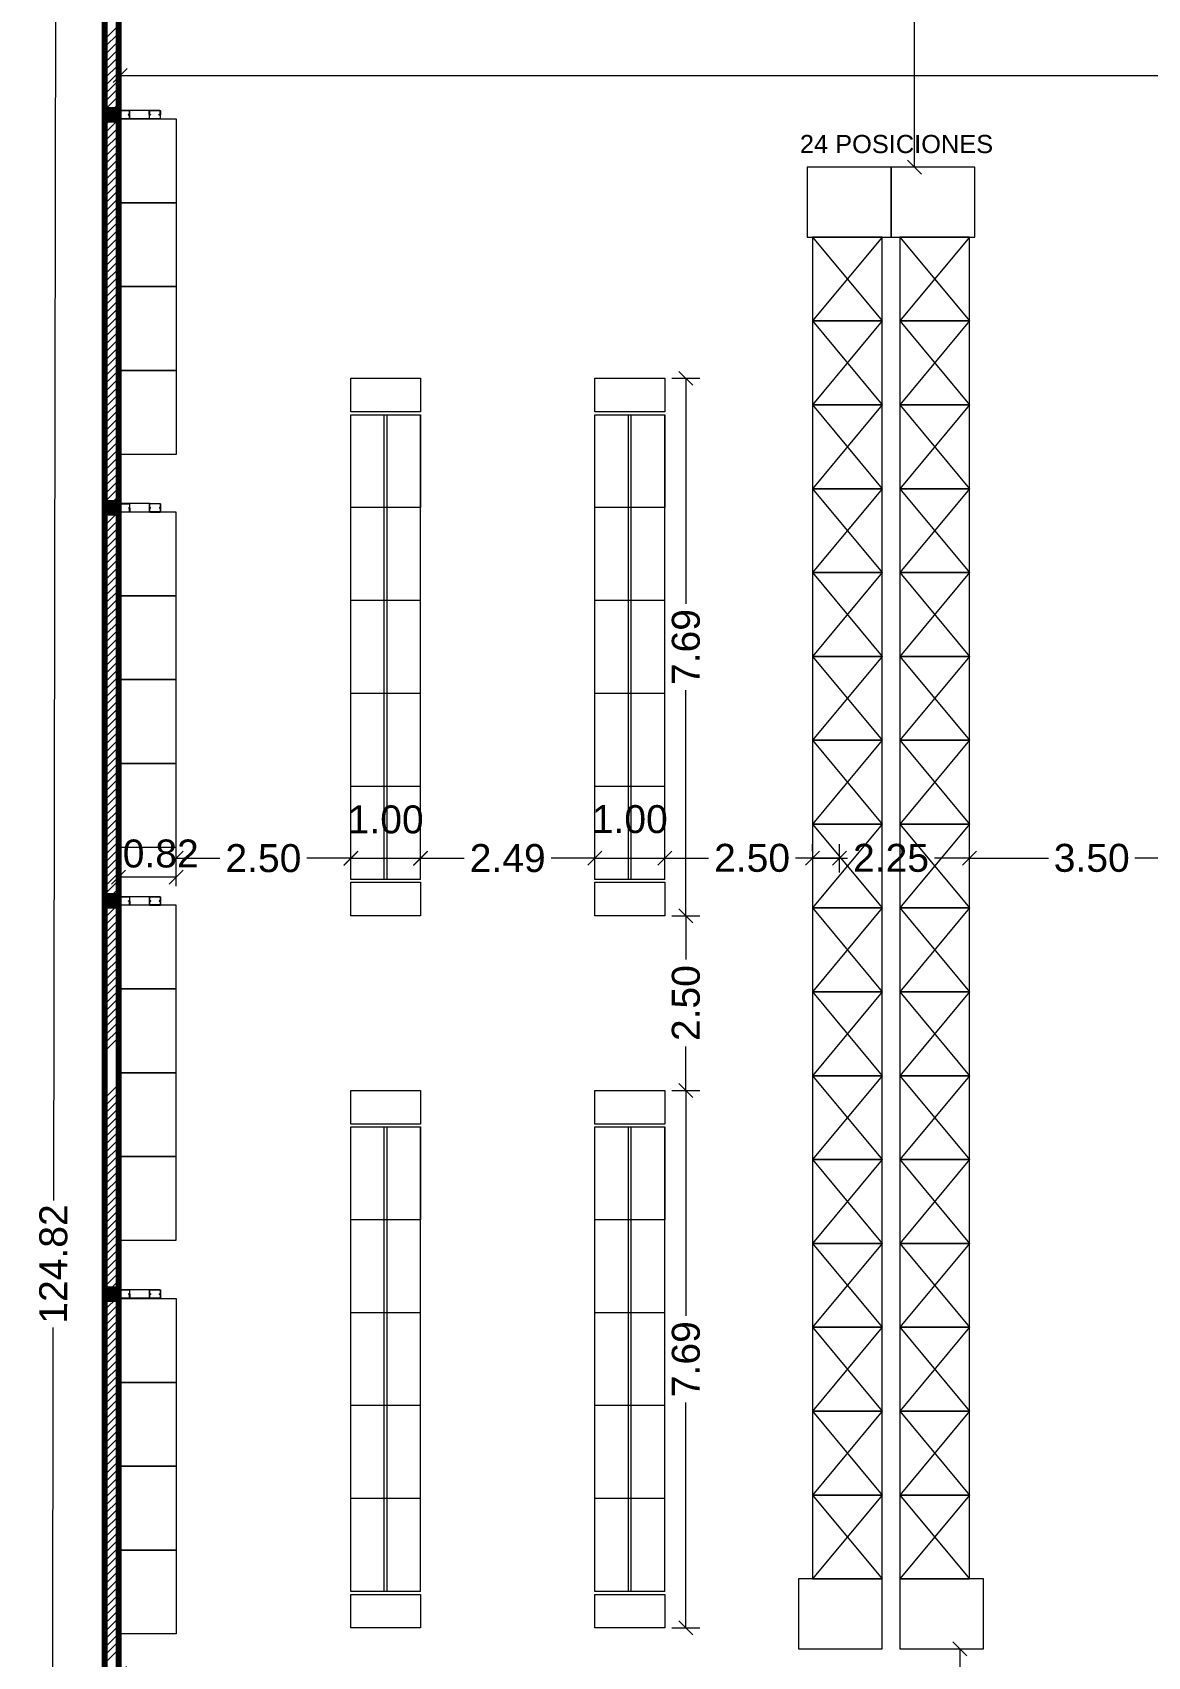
# Model space of a CAD drawing. Header units: inches. Extents: x 2 to 337, y 2 to 182.
# Drawn here: x 140.12 to 156.08, y 88.74 to 111.98 of the extents above; entities that cross this region are included whole.
import ezdxf

# ---------------------------------------------------------------- set-up
doc = ezdxf.new("R2010")
doc.units = ezdxf.units.IN
doc.header["$MEASUREMENT"] = 0
doc.linetypes.add('ACAD_ISO10W100', pattern=[18, 12, -3, 0, -3])
for name, color, linetype, lineweight in [('01 eje', 30, 'ACAD_ISO10W100', 9), ('L COTAS', 1, 'Continuous', 9), ('L EQUIP', 6, 'Continuous', 9), ('l muro', 5, 'Continuous', 80), ('LAVADO MU', 10, 'Continuous', 5), ('smr acero', 170, 'Continuous', 15)]:
    doc.layers.add(name, color=color, linetype=linetype, lineweight=lineweight)
doc.layers.add('01-COTAS ESTRUCTURA', color=9, linetype='Continuous')
doc.styles.add('2mm para 1.100', font='ARIAL.TTF')
doc.styles.get("Standard").update_dxf_attribs({"font": 'ARIAL.TTF'})
doc.dimstyles.new('cotas 1.100', dxfattribs={"dimscale": 2, "dimtxt": 0.2, "dimasz": 0.1, "dimexe": 0.1, "dimexo": 0.05, "dimgap": 0.05, "dimtad": 0, "dimzin": 0, "dimdsep": 46, "dimtxsty": '2mm para 1.100', "dimblk": 'OBLIQUE', "dimcen": 0.09, "dimclrd": 256, "dimclre": 256, "dimclrt": 256, "dimaunit": 1, "dimadec": 3, "dimazin": 0, "dimtfac": 1, "dimtofl": 0, "dimtmove": 2, "dimatfit": 3, "dimfxl": 0, "dimtolj": 1, "dimtzin": 0, "dimlwd": -1, "dimlwe": -1, "dimarcsym": 0})

# ---------------------------------------------------------------- blocks, each defined once
blk = doc.blocks.new('terreno1')
at = {"layer": '01 eje', "ltscale": 0.05}
blk.add_line((2858.813, 860.328), (2858.813, 730.799), dxfattribs=at)
blk = doc.blocks.new('rack')
at = {"linetype": 'ByBlock', "ltscale": 0.01}
for p, q in [((0, 1.2), (1, 0)), ((1, 1.2), (0, 0))]:
    blk.add_line(p, q, dxfattribs=at)
blk.add_lwpolyline([(0, 0), (1, 0), (1, 1.2), (0, 1.2)], close=True, dxfattribs=at)
blk = doc.blocks.new('_Oblique')
at = {"color": 0, "linetype": 'ByBlock', "lineweight": -2}
blk.add_line((-0.5, -0.5), (0.5, 0.5), dxfattribs=at)
blk = doc.blocks.new('*D301')
at = {"layer": 'Defpoints', "color": 0}
for p in [(140.52, 156.769), (141.35, 156.768), (141.15, 31.949)]:
    blk.add_point(p, dxfattribs=at)
at = {"layer": 'L COTAS'}
for p, q in [((141.25, 156.768), (140.32, 156.77)), ((140.52, 156.769), (140.421, 95.269)), ((140.32, 31.95), (140.418, 93.45)), ((141.05, 31.949), (140.12, 31.95))]:
    blk.add_line(p, q, dxfattribs=at)
at = {"layer": 'L COTAS', "xscale": 0.2, "yscale": 0.2, "zscale": 0.2}
for p, rotation in [((140.52, 156.769), 89.90828215739022), ((140.32, 31.95), 269.9082821573902)]:
    blk.add_blockref('_Oblique', p, dxfattribs=dict(at, rotation=rotation))
at = {"layer": 'L COTAS', "insert": (140.42, 94.36), "char_height": 0.4, "attachment_point": 5, "rotation": 89.9083, "style": '2mm para 1.100'}
blk.add_mtext('\\A1;124.82', dxfattribs=at)
blk = doc.blocks.new('*D331')
at = {"layer": 'Defpoints', "color": 0}
for p in [(185.108, 111.366), (141.374, 110.004), (185.108, 110.004)]:
    blk.add_point(p, dxfattribs=at)
at = {"layer": 'L COTAS'}
for p, q in [((141.374, 110.104), (141.374, 111.566)), ((185.108, 110.104), (185.108, 111.566)), ((141.374, 111.366), (162.458, 111.366)), ((185.108, 111.366), (164.024, 111.366))]:
    blk.add_line(p, q, dxfattribs=at)
at = {"layer": 'L COTAS', "xscale": 0.2, "yscale": 0.2, "zscale": 0.2, "rotation": 180}
blk.add_blockref('_Oblique', (141.374, 111.366), dxfattribs=at)
at = {"layer": 'L COTAS', "xscale": 0.2, "yscale": 0.2, "zscale": 0.2}
blk.add_blockref('_Oblique', (185.108, 111.366), dxfattribs=at)
at = {"layer": 'L COTAS', "insert": (163.241, 111.366), "char_height": 0.4, "attachment_point": 5, "style": '2mm para 1.100'}
blk.add_mtext('\\A1;43.73', dxfattribs=at)
blk = doc.blocks.new('*D332')
at = {"layer": 'Defpoints', "color": 0}
for p in [(149.167, 96.843), (149.471, 96.843), (149.167, 89.153)]:
    blk.add_point(p, dxfattribs=at)
at = {"layer": 'L COTAS'}
for p, q in [((149.267, 96.843), (149.671, 96.843)), ((149.471, 96.843), (149.471, 93.616)), ((149.471, 89.153), (149.471, 92.38)), ((149.267, 89.153), (149.671, 89.153))]:
    blk.add_line(p, q, dxfattribs=at)
at = {"layer": 'L COTAS', "xscale": 0.2, "yscale": 0.2, "zscale": 0.2}
for p, rotation in [((149.471, 96.843), 90), ((149.471, 89.153), 270)]:
    blk.add_blockref('_Oblique', p, dxfattribs=dict(at, rotation=rotation))
at = {"layer": 'L COTAS', "insert": (149.471, 92.998), "char_height": 0.4, "attachment_point": 5, "rotation": 90, "style": '2mm para 1.100'}
blk.add_mtext('\\A1;7.69', dxfattribs=at)
blk = doc.blocks.new('*D333')
at = {"layer": 'Defpoints', "color": 0}
for p in [(149.167, 99.343), (149.471, 99.343), (149.167, 96.843)]:
    blk.add_point(p, dxfattribs=at)
at = {"layer": 'L COTAS'}
for p, q in [((149.267, 99.343), (149.671, 99.343)), ((149.471, 99.343), (149.471, 98.715)), ((149.471, 96.843), (149.471, 97.471)), ((149.267, 96.843), (149.671, 96.843))]:
    blk.add_line(p, q, dxfattribs=at)
at = {"layer": 'L COTAS', "xscale": 0.2, "yscale": 0.2, "zscale": 0.2}
for p, rotation in [((149.471, 99.343), 90), ((149.471, 96.843), 270)]:
    blk.add_blockref('_Oblique', p, dxfattribs=dict(at, rotation=rotation))
at = {"layer": 'L COTAS', "insert": (149.471, 98.093), "char_height": 0.4, "attachment_point": 5, "rotation": 90, "style": '2mm para 1.100'}
blk.add_mtext('\\A1;2.50', dxfattribs=at)
blk = doc.blocks.new('*D334')
at = {"layer": 'Defpoints', "color": 0}
for p in [(149.167, 107.033), (149.471, 107.033), (149.167, 99.343)]:
    blk.add_point(p, dxfattribs=at)
at = {"layer": 'L COTAS'}
for p, q in [((149.267, 107.033), (149.671, 107.033)), ((149.471, 107.033), (149.471, 103.806)), ((149.471, 99.343), (149.471, 102.57)), ((149.267, 99.343), (149.671, 99.343))]:
    blk.add_line(p, q, dxfattribs=at)
at = {"layer": 'L COTAS', "xscale": 0.2, "yscale": 0.2, "zscale": 0.2}
for p, rotation in [((149.471, 107.033), 90), ((149.471, 99.343), 270)]:
    blk.add_blockref('_Oblique', p, dxfattribs=dict(at, rotation=rotation))
at = {"layer": 'L COTAS', "insert": (149.471, 103.188), "char_height": 0.4, "attachment_point": 5, "rotation": 90, "style": '2mm para 1.100'}
blk.add_mtext('\\A1;7.69', dxfattribs=at)
blk = doc.blocks.new('*D335')
at = {"layer": 'Defpoints', "color": 0}
for p in [(151.667, 100.169), (149.167, 99.864), (151.667, 99.864)]:
    blk.add_point(p, dxfattribs=at)
at = {"layer": 'L COTAS'}
for p, q in [((149.167, 99.964), (149.167, 100.369)), ((149.167, 100.169), (149.794, 100.169)), ((151.667, 100.169), (151.039, 100.169)), ((151.667, 99.964), (151.667, 100.369))]:
    blk.add_line(p, q, dxfattribs=at)
at = {"layer": 'L COTAS', "xscale": 0.2, "yscale": 0.2, "zscale": 0.2, "rotation": 180}
blk.add_blockref('_Oblique', (149.167, 100.169), dxfattribs=at)
at = {"layer": 'L COTAS', "xscale": 0.2, "yscale": 0.2, "zscale": 0.2}
blk.add_blockref('_Oblique', (151.667, 100.169), dxfattribs=at)
at = {"layer": 'L COTAS', "insert": (150.417, 100.169), "char_height": 0.4, "attachment_point": 5, "style": '2mm para 1.100'}
blk.add_mtext('\\A1;2.50', dxfattribs=at)
blk = doc.blocks.new('*D336')
at = {"layer": 'Defpoints', "color": 0}
for p in [(142.174, 100.165), (142.174, 99.864), (144.674, 99.864)]:
    blk.add_point(p, dxfattribs=at)
at = {"layer": 'L COTAS'}
for p, q in [((142.174, 99.964), (142.174, 100.365)), ((142.174, 100.165), (142.802, 100.165)), ((144.674, 100.165), (144.047, 100.165)), ((144.674, 99.964), (144.674, 100.365))]:
    blk.add_line(p, q, dxfattribs=at)
at = {"layer": 'L COTAS', "xscale": 0.2, "yscale": 0.2, "zscale": 0.2, "rotation": 180}
blk.add_blockref('_Oblique', (142.174, 100.165), dxfattribs=at)
at = {"layer": 'L COTAS', "xscale": 0.2, "yscale": 0.2, "zscale": 0.2}
blk.add_blockref('_Oblique', (144.674, 100.165), dxfattribs=at)
at = {"layer": 'L COTAS', "insert": (143.424, 100.165), "char_height": 0.4, "attachment_point": 5, "style": '2mm para 1.100'}
blk.add_mtext('\\A1;2.50', dxfattribs=at)
blk = doc.blocks.new('*D337')
at = {"layer": 'Defpoints', "color": 0}
for p in [(144.674, 100.164), (144.674, 99.864), (145.674, 99.864)]:
    blk.add_point(p, dxfattribs=at)
at = {"layer": 'L COTAS'}
for p, q in [((144.674, 99.964), (144.674, 100.364)), ((145.674, 100.164), (144.674, 100.164)), ((145.674, 99.964), (145.674, 100.364))]:
    blk.add_line(p, q, dxfattribs=at)
at = {"layer": 'L COTAS', "xscale": 0.2, "yscale": 0.2, "zscale": 0.2, "rotation": 180}
blk.add_blockref('_Oblique', (144.674, 100.164), dxfattribs=at)
at = {"layer": 'L COTAS', "xscale": 0.2, "yscale": 0.2, "zscale": 0.2}
blk.add_blockref('_Oblique', (145.674, 100.164), dxfattribs=at)
at = {"layer": 'L COTAS', "insert": (145.174, 100.719), "char_height": 0.4, "attachment_point": 5, "style": '2mm para 1.100'}
blk.add_mtext('\\A1;1.00', dxfattribs=at)
blk = doc.blocks.new('*D338')
at = {"layer": 'Defpoints', "color": 0}
for p in [(149.167, 100.169), (148.167, 99.864), (149.167, 99.864)]:
    blk.add_point(p, dxfattribs=at)
at = {"layer": 'L COTAS'}
for p, q in [((148.167, 99.964), (148.167, 100.369)), ((148.167, 100.169), (149.167, 100.169)), ((149.167, 99.964), (149.167, 100.369))]:
    blk.add_line(p, q, dxfattribs=at)
at = {"layer": 'L COTAS', "xscale": 0.2, "yscale": 0.2, "zscale": 0.2, "rotation": 180}
blk.add_blockref('_Oblique', (148.167, 100.169), dxfattribs=at)
at = {"layer": 'L COTAS', "xscale": 0.2, "yscale": 0.2, "zscale": 0.2}
blk.add_blockref('_Oblique', (149.167, 100.169), dxfattribs=at)
at = {"layer": 'L COTAS', "insert": (148.667, 100.723), "char_height": 0.4, "attachment_point": 5, "style": '2mm para 1.100'}
blk.add_mtext('\\A1;1.00', dxfattribs=at)
blk = doc.blocks.new('*D339')
at = {"layer": 'Defpoints', "color": 0}
for p in [(141.35, 99.894), (141.35, 99.664), (142.174, 99.664)]:
    blk.add_point(p, dxfattribs=at)
at = {"layer": 'L COTAS'}
for p, q in [((141.35, 99.764), (141.35, 100.094)), ((142.174, 99.764), (142.174, 100.094)), ((142.174, 99.894), (141.35, 99.894))]:
    blk.add_line(p, q, dxfattribs=at)
at = {"layer": 'L COTAS', "xscale": 0.2, "yscale": 0.2, "zscale": 0.2, "rotation": 180}
blk.add_blockref('_Oblique', (141.35, 99.894), dxfattribs=at)
at = {"layer": 'L COTAS', "xscale": 0.2, "yscale": 0.2, "zscale": 0.2}
blk.add_blockref('_Oblique', (142.174, 99.894), dxfattribs=at)
at = {"layer": 'L COTAS', "insert": (141.955, 100.231), "char_height": 0.4, "attachment_point": 5, "style": '2mm para 1.100'}
blk.add_mtext('\\A1;0.82', dxfattribs=at)
blk = doc.blocks.new('*D340')
at = {"layer": 'Defpoints', "color": 0}
for p in [(141.374, 111.952), (185.108, 111.366), (185.108, 110.004)]:
    blk.add_point(p, dxfattribs=at)
at = {"layer": 'L COTAS'}
for p, q in [((141.374, 111.852), (141.374, 111.166)), ((185.108, 110.104), (185.108, 111.566)), ((141.374, 111.366), (162.458, 111.366)), ((185.108, 111.366), (164.024, 111.366))]:
    blk.add_line(p, q, dxfattribs=at)
at = {"layer": 'L COTAS', "xscale": 0.2, "yscale": 0.2, "zscale": 0.2, "rotation": 180}
blk.add_blockref('_Oblique', (141.374, 111.366), dxfattribs=at)
at = {"layer": 'L COTAS', "xscale": 0.2, "yscale": 0.2, "zscale": 0.2}
blk.add_blockref('_Oblique', (185.108, 111.366), dxfattribs=at)
at = {"layer": 'L COTAS', "insert": (163.241, 111.366), "char_height": 0.4, "attachment_point": 5, "style": '2mm para 1.100'}
blk.add_mtext('\\A1;43.73', dxfattribs=at)
blk = doc.blocks.new('*D341')
at = {"layer": 'Defpoints', "color": 0}
for p in [(145.674, 100.166), (145.674, 99.864), (148.167, 99.864)]:
    blk.add_point(p, dxfattribs=at)
at = {"layer": 'L COTAS'}
for p, q in [((145.674, 99.964), (145.674, 100.366)), ((145.674, 100.166), (146.297, 100.166)), ((148.167, 100.166), (147.544, 100.166)), ((148.167, 99.964), (148.167, 100.366))]:
    blk.add_line(p, q, dxfattribs=at)
at = {"layer": 'L COTAS', "xscale": 0.2, "yscale": 0.2, "zscale": 0.2, "rotation": 180}
blk.add_blockref('_Oblique', (145.674, 100.166), dxfattribs=at)
at = {"layer": 'L COTAS', "xscale": 0.2, "yscale": 0.2, "zscale": 0.2}
blk.add_blockref('_Oblique', (148.167, 100.166), dxfattribs=at)
at = {"layer": 'L COTAS', "insert": (146.92, 100.166), "char_height": 0.4, "attachment_point": 5, "style": '2mm para 1.100'}
blk.add_mtext('\\A1;2.49', dxfattribs=at)
blk = doc.blocks.new('*D359')
at = {"layer": 'Defpoints', "color": 0}
for p in [(185.452, 88.5), (141.364, 87.885), (185.452, 87.885)]:
    blk.add_point(p, dxfattribs=at)
at = {"layer": 'L COTAS'}
for p, q in [((141.364, 87.985), (141.364, 88.7)), ((185.452, 87.985), (185.452, 88.7)), ((141.364, 88.5), (162.625, 88.5)), ((185.452, 88.5), (164.192, 88.5))]:
    blk.add_line(p, q, dxfattribs=at)
at = {"layer": 'L COTAS', "xscale": 0.2, "yscale": 0.2, "zscale": 0.2, "rotation": 180}
blk.add_blockref('_Oblique', (141.364, 88.5), dxfattribs=at)
at = {"layer": 'L COTAS', "xscale": 0.2, "yscale": 0.2, "zscale": 0.2}
blk.add_blockref('_Oblique', (185.452, 88.5), dxfattribs=at)
at = {"layer": 'L COTAS', "insert": (163.408, 88.5), "char_height": 0.4, "attachment_point": 5, "style": '2mm para 1.100'}
blk.add_mtext('\\A1;44.09', dxfattribs=at)
blk = doc.blocks.new('*D388')
at = {"layer": 'Defpoints', "color": 0}
for p in [(152.792, 122.002), (152.739, 110.054), (152.792, 110.054)]:
    blk.add_point(p, dxfattribs=at)
at = {"layer": 'L COTAS'}
for p, q in [((152.692, 122.002), (152.539, 122.002)), ((152.739, 122.002), (152.739, 116.785)), ((152.739, 110.054), (152.739, 115.27)), ((152.692, 110.054), (152.539, 110.054))]:
    blk.add_line(p, q, dxfattribs=at)
at = {"layer": 'L COTAS', "xscale": 0.2, "yscale": 0.2, "zscale": 0.2}
for p, rotation in [((152.739, 122.002), 90), ((152.739, 110.054), 270)]:
    blk.add_blockref('_Oblique', p, dxfattribs=dict(at, rotation=rotation))
at = {"layer": 'L COTAS', "insert": (152.739, 116.028), "char_height": 0.4, "attachment_point": 5, "rotation": 90, "style": '2mm para 1.100'}
blk.add_mtext('\\A1;11.95', dxfattribs=at)
blk = doc.blocks.new('*D442')
at = {"layer": 'Defpoints', "color": 0}
for p in [(153.13, 88.854), (153.388, 85.104), (153.388, 85.104)]:
    blk.add_point(p, dxfattribs=at)
at = {"layer": 'L COTAS'}
for p, q in [((153.23, 88.854), (153.588, 88.854)), ((153.388, 88.854), (153.388, 87.6)), ((153.388, 85.104), (153.388, 86.358)), ((153.288, 85.104), (153.188, 85.104))]:
    blk.add_line(p, q, dxfattribs=at)
at = {"layer": 'L COTAS', "xscale": 0.2, "yscale": 0.2, "zscale": 0.2}
for p, rotation in [((153.388, 88.854), 90), ((153.388, 85.104), 270)]:
    blk.add_blockref('_Oblique', p, dxfattribs=dict(at, rotation=rotation))
at = {"layer": 'L COTAS', "insert": (153.388, 86.979), "char_height": 0.4, "attachment_point": 5, "rotation": 90, "style": '2mm para 1.100'}
blk.add_mtext('\\A1;3.75', dxfattribs=at)
blk = doc.blocks.new('*D444')
at = {"layer": 'Defpoints', "color": 0}
for p in [(151.28, 100.169), (153.53, 100.169), (153.53, 100.169)]:
    blk.add_point(p, dxfattribs=at)
at = {"layer": 'L COTAS'}
for p, q in [((151.28, 100.269), (151.28, 100.369)), ((151.28, 100.169), (151.781, 100.169)), ((153.53, 100.169), (153.029, 100.169)), ((153.53, 100.269), (153.53, 100.369))]:
    blk.add_line(p, q, dxfattribs=at)
at = {"layer": 'L COTAS', "xscale": 0.2, "yscale": 0.2, "zscale": 0.2, "rotation": 180}
blk.add_blockref('_Oblique', (151.28, 100.169), dxfattribs=at)
at = {"layer": 'L COTAS', "xscale": 0.2, "yscale": 0.2, "zscale": 0.2}
blk.add_blockref('_Oblique', (153.53, 100.169), dxfattribs=at)
at = {"layer": 'L COTAS', "insert": (152.405, 100.169), "char_height": 0.4, "attachment_point": 5, "style": '2mm para 1.100'}
blk.add_mtext('\\A1;2.25', dxfattribs=at)
blk = doc.blocks.new('*D445')
at = {"layer": 'Defpoints', "color": 0}
for p in [(153.53, 100.169), (157.025, 100.169), (157.025, 100.054)]:
    blk.add_point(p, dxfattribs=at)
at = {"layer": 'L COTAS'}
for p, q in [((153.53, 100.269), (153.53, 100.369)), ((153.53, 100.169), (154.659, 100.169)), ((157.025, 100.169), (155.896, 100.169)), ((157.025, 100.154), (157.025, 100.369))]:
    blk.add_line(p, q, dxfattribs=at)
at = {"layer": 'L COTAS', "xscale": 0.2, "yscale": 0.2, "zscale": 0.2, "rotation": 180}
blk.add_blockref('_Oblique', (153.53, 100.169), dxfattribs=at)
at = {"layer": 'L COTAS', "xscale": 0.2, "yscale": 0.2, "zscale": 0.2}
blk.add_blockref('_Oblique', (157.025, 100.169), dxfattribs=at)
at = {"layer": 'L COTAS', "insert": (155.277, 100.169), "char_height": 0.4, "attachment_point": 5, "style": '2mm para 1.100'}
blk.add_mtext('\\A1;3.50', dxfattribs=at)
blk = doc.blocks.new('base1')
at = {"layer": 'smr acero'}
h = blk.add_hatch(color=256, dxfattribs=at)
h.dxf.hatch_style = 1
h.paths.add_polyline_path([(4862.665, 1040.797), (4862.665, 1040.597), (4862.465, 1040.597), (4862.465, 1040.797)])
for p, q in [((4863.111, 1040.757), (4862.809, 1040.757)), ((4863.111, 1040.637), (4862.809, 1040.637))]:
    blk.add_line(p, q, dxfattribs=at)
blk.add_lwpolyline([(4862.465, 1040.597), (4862.665, 1040.597), (4862.665, 1040.797), (4862.465, 1040.797)], close=True, dxfattribs=at)
for points in [[(4862.819, 1040.757), (4862.671, 1040.757, 0.414214), (4862.665, 1040.751), (4862.665, 1040.703, 0.414214), (4862.671, 1040.697), (4862.685, 1040.697), (4862.685, 1040.699), (4862.673, 1040.699, -0.414214), (4862.667, 1040.705), (4862.667, 1040.749, -0.414214), (4862.673, 1040.755), (4862.817, 1040.755, -0.414214), (4862.823, 1040.749), (4862.823, 1040.705, -0.414214), (4862.817, 1040.699), (4862.805, 1040.699), (4862.805, 1040.697), (4862.819, 1040.697, 0.414214), (4862.825, 1040.703), (4862.825, 1040.751, 0.414214)], [(4862.819, 1040.637), (4862.671, 1040.637, -0.414214), (4862.665, 1040.643), (4862.665, 1040.691, -0.414214), (4862.671, 1040.697), (4862.685, 1040.697), (4862.685, 1040.695), (4862.673, 1040.695, 0.414214), (4862.667, 1040.689), (4862.667, 1040.645, 0.414214), (4862.673, 1040.639), (4862.817, 1040.639, 0.414214), (4862.823, 1040.645), (4862.823, 1040.689, 0.414214), (4862.817, 1040.695), (4862.805, 1040.695), (4862.805, 1040.697), (4862.819, 1040.697, -0.414214), (4862.825, 1040.691), (4862.825, 1040.643, -0.414214)], [(4863.111, 1040.757), (4863.259, 1040.757, -0.414214), (4863.265, 1040.751), (4863.265, 1040.703, -0.414214), (4863.259, 1040.697), (4863.245, 1040.697), (4863.245, 1040.699), (4863.257, 1040.699, 0.414214), (4863.263, 1040.705), (4863.263, 1040.749, 0.414214), (4863.257, 1040.755), (4863.113, 1040.755, 0.414214), (4863.107, 1040.749), (4863.107, 1040.705, 0.414214), (4863.113, 1040.699), (4863.125, 1040.699), (4863.125, 1040.697), (4863.111, 1040.697, -0.414214), (4863.105, 1040.703), (4863.105, 1040.751, -0.414214)], [(4863.111, 1040.637), (4863.259, 1040.637, 0.414214), (4863.265, 1040.643), (4863.265, 1040.691, 0.414214), (4863.259, 1040.697), (4863.245, 1040.697), (4863.245, 1040.695), (4863.257, 1040.695, -0.414214), (4863.263, 1040.689), (4863.263, 1040.645, -0.414214), (4863.257, 1040.639), (4863.113, 1040.639, -0.414214), (4863.107, 1040.645), (4863.107, 1040.689, -0.414214), (4863.113, 1040.695), (4863.125, 1040.695), (4863.125, 1040.697), (4863.111, 1040.697, 0.414214), (4863.105, 1040.691), (4863.105, 1040.643, 0.414214)]]:
    blk.add_lwpolyline(points, format="xyb", close=True, dxfattribs=at)

msp = doc.modelspace()

# ---------------------------------------------------------------- linework, layer by layer
at = {"layer": 'L EQUIP', "linetype": 'ByBlock', "ltscale": 0.01}
for p, q in [((144.674, 99.863), (144.674, 106.513)), ((145.154, 99.863), (145.154, 106.513)), ((145.194, 99.863), (145.194, 106.513)), ((145.674, 99.863), (145.674, 106.513)), ((148.167, 99.863), (148.167, 106.513)), ((148.647, 99.863), (148.647, 106.513)), ((148.687, 99.863), (148.687, 106.513)), ((149.167, 99.863), (149.167, 106.513)), ((145.674, 105.183), (144.674, 105.183)), ((149.167, 105.183), (148.167, 105.183)), ((145.674, 103.853), (144.674, 103.853)), ((149.167, 103.853), (148.167, 103.853)), ((145.674, 102.523), (144.674, 102.523)), ((149.167, 102.523), (148.167, 102.523)), ((145.674, 101.193), (144.674, 101.193)), ((149.167, 101.193), (148.167, 101.193)), ((145.674, 99.863), (144.674, 99.863)), ((149.167, 99.863), (148.167, 99.863)), ((144.674, 89.673), (144.674, 96.323)), ((145.154, 89.673), (145.154, 96.323)), ((145.194, 89.673), (145.194, 96.323)), ((145.674, 89.673), (145.674, 96.323)), ((148.167, 89.673), (148.167, 96.323)), ((148.647, 89.673), (148.647, 96.323)), ((148.687, 89.673), (148.687, 96.323)), ((149.167, 89.673), (149.167, 96.323)), ((145.674, 94.993), (144.674, 94.993)), ((149.167, 94.993), (148.167, 94.993)), ((145.674, 93.663), (144.674, 93.663)), ((149.167, 93.663), (148.167, 93.663)), ((145.674, 92.333), (144.674, 92.333)), ((149.167, 92.333), (148.167, 92.333)), ((145.674, 91.003), (144.674, 91.003)), ((149.167, 91.003), (148.167, 91.003)), ((145.674, 89.673), (144.674, 89.673)), ((149.167, 89.673), (148.167, 89.673))]:
    msp.add_line(p, q, dxfattribs=at)
at = {"layer": 'L EQUIP'}
for points in [[(141.374, 109.545), (141.374, 110.745), (142.174, 110.745), (142.174, 109.545)], [(141.374, 108.345), (141.374, 109.545), (142.174, 109.545), (142.174, 108.345)], [(141.374, 107.145), (141.374, 108.345), (142.174, 108.345), (142.174, 107.145)], [(141.374, 105.945), (141.374, 107.145), (142.174, 107.145), (142.174, 105.945)], [(144.674, 106.513), (145.674, 106.513), (145.674, 105.183), (144.674, 105.183)], [(148.167, 106.513), (149.167, 106.513), (149.167, 105.183), (148.167, 105.183)], [(141.373, 103.922), (141.373, 105.122), (142.173, 105.122), (142.173, 103.922)], [(141.373, 102.722), (141.373, 103.922), (142.173, 103.922), (142.173, 102.722)], [(141.373, 101.522), (141.373, 102.722), (142.173, 102.722), (142.173, 101.522)], [(141.373, 100.322), (141.373, 101.522), (142.173, 101.522), (142.173, 100.322)], [(141.373, 98.297), (141.373, 99.497), (142.173, 99.497), (142.173, 98.297)], [(141.373, 97.097), (141.373, 98.297), (142.173, 98.297), (142.173, 97.097)], [(141.373, 95.897), (141.373, 97.097), (142.173, 97.097), (142.173, 95.897)], [(144.674, 96.323), (145.674, 96.323), (145.674, 94.993), (144.674, 94.993)], [(148.167, 96.323), (149.167, 96.323), (149.167, 94.993), (148.167, 94.993)], [(141.373, 94.697), (141.373, 95.897), (142.173, 95.897), (142.173, 94.697)], [(141.375, 92.666), (141.375, 93.866), (142.175, 93.866), (142.175, 92.666)], [(141.375, 91.466), (141.375, 92.666), (142.175, 92.666), (142.175, 91.466)], [(141.375, 90.266), (141.375, 91.466), (142.175, 91.466), (142.175, 90.266)], [(141.375, 89.066), (141.375, 90.266), (142.175, 90.266), (142.175, 89.066)]]:
    msp.add_lwpolyline(points, close=True, dxfattribs=at)
for points in [[(151.205, 110.054), (151.205, 109.054), (152.405, 109.054), (152.405, 110.054), (151.205, 110.054)], [(152.405, 110.054), (152.405, 109.054), (153.605, 109.054), (153.605, 110.054), (152.405, 110.054)], [(151.08, 89.854), (151.08, 88.854), (152.28, 88.854), (152.28, 89.854), (151.08, 89.854)], [(152.53, 89.854), (152.53, 88.854), (153.73, 88.854), (153.73, 89.854), (152.53, 89.854)]]:
    msp.add_lwpolyline(points, dxfattribs=at)
at = {"layer": 'L EQUIP', "linetype": 'ByBlock', "ltscale": 0.01}
for points in [[(145.674, 106.553), (144.674, 106.553), (144.674, 107.033), (145.674, 107.033)], [(149.167, 106.553), (148.167, 106.553), (148.167, 107.033), (149.167, 107.033)], [(145.674, 99.343), (144.674, 99.343), (144.674, 99.823), (145.674, 99.823)], [(149.167, 99.343), (148.167, 99.343), (148.167, 99.823), (149.167, 99.823)], [(145.674, 96.363), (144.674, 96.363), (144.674, 96.843), (145.674, 96.843)], [(149.167, 96.363), (148.167, 96.363), (148.167, 96.843), (149.167, 96.843)], [(145.674, 89.153), (144.674, 89.153), (144.674, 89.633), (145.674, 89.633)], [(149.167, 89.153), (148.167, 89.153), (148.167, 89.633), (149.167, 89.633)]]:
    msp.add_lwpolyline(points, close=True, dxfattribs=at)
at = {"layer": 'l muro'}
for p, q in [((141.15, 156.769), (141.15, 31.96)), ((141.35, 156.769), (141.35, 31.96))]:
    msp.add_line(p, q, dxfattribs=at)
at = {"layer": 'LAVADO MU'}
for p, q in [((141.15, 111.882), (141.35, 112.082)), ((141.15, 111.77), (141.35, 111.969)), ((141.15, 111.657), (141.35, 111.857)), ((141.15, 111.545), (141.35, 111.745)), ((141.15, 111.433), (141.35, 111.633)), ((141.15, 111.321), (141.35, 111.52)), ((141.15, 111.208), (141.35, 111.408)), ((141.15, 111.096), (141.35, 111.296)), ((141.15, 110.984), (141.35, 111.184)), ((141.15, 110.872), (141.35, 111.071)), ((141.15, 110.759), (141.35, 110.959)), ((141.15, 110.647), (141.35, 110.847)), ((141.15, 110.535), (141.35, 110.735)), ((141.15, 110.423), (141.35, 110.622)), ((141.15, 110.31), (141.35, 110.51)), ((141.15, 110.198), (141.35, 110.398)), ((141.15, 110.086), (141.35, 110.286)), ((141.15, 109.973), (141.35, 110.173)), ((141.15, 109.861), (141.35, 110.061)), ((141.15, 109.749), (141.35, 109.949)), ((141.15, 109.637), (141.35, 109.837)), ((141.15, 109.524), (141.35, 109.724)), ((141.15, 109.412), (141.35, 109.612)), ((141.15, 109.3), (141.35, 109.5)), ((141.15, 109.188), (141.35, 109.388)), ((141.15, 109.075), (141.35, 109.275)), ((141.15, 108.963), (141.35, 109.163)), ((141.15, 108.851), (141.35, 109.051)), ((141.15, 108.739), (141.35, 108.939)), ((141.15, 108.626), (141.35, 108.826)), ((141.15, 108.514), (141.35, 108.714)), ((141.15, 108.402), (141.35, 108.602)), ((141.15, 108.29), (141.35, 108.49)), ((141.15, 108.177), (141.35, 108.377)), ((141.15, 108.065), (141.35, 108.265)), ((141.15, 107.953), (141.35, 108.153)), ((141.15, 107.841), (141.35, 108.041)), ((141.15, 107.728), (141.35, 107.928)), ((141.15, 107.616), (141.35, 107.816)), ((141.15, 107.504), (141.35, 107.704)), ((141.15, 107.392), (141.35, 107.592)), ((141.15, 107.279), (141.35, 107.479)), ((141.15, 107.167), (141.35, 107.367)), ((141.15, 107.055), (141.35, 107.255)), ((141.15, 106.943), (141.35, 107.143)), ((141.15, 106.83), (141.35, 107.03)), ((141.15, 106.718), (141.35, 106.918)), ((141.15, 106.606), (141.35, 106.806)), ((141.15, 106.494), (141.35, 106.694)), ((141.15, 106.381), (141.35, 106.581)), ((141.15, 106.269), (141.35, 106.469)), ((141.15, 106.157), (141.35, 106.357)), ((141.15, 106.045), (141.35, 106.245)), ((141.15, 105.932), (141.35, 106.132)), ((141.15, 105.82), (141.35, 106.02)), ((141.15, 105.708), (141.35, 105.908)), ((141.15, 105.596), (141.35, 105.796)), ((141.15, 105.483), (141.35, 105.683)), ((141.15, 105.371), (141.35, 105.571)), ((141.15, 105.259), (141.35, 105.459)), ((141.15, 105.147), (141.35, 105.346)), ((141.15, 105.034), (141.35, 105.234)), ((141.15, 104.922), (141.35, 105.122)), ((141.15, 104.81), (141.35, 105.01)), ((141.15, 104.698), (141.35, 104.897)), ((141.15, 104.585), (141.35, 104.785)), ((141.15, 104.473), (141.35, 104.673)), ((141.15, 104.361), (141.35, 104.561)), ((141.15, 104.249), (141.35, 104.448)), ((141.15, 104.136), (141.35, 104.336)), ((141.15, 104.024), (141.35, 104.224)), ((141.15, 103.912), (141.35, 104.112)), ((141.15, 103.8), (141.35, 103.999)), ((141.15, 103.687), (141.35, 103.887)), ((141.15, 103.575), (141.35, 103.775)), ((141.15, 103.463), (141.35, 103.663)), ((141.15, 103.351), (141.35, 103.55)), ((141.15, 103.238), (141.35, 103.438)), ((141.15, 103.126), (141.35, 103.326)), ((141.15, 103.014), (141.35, 103.214)), ((141.15, 102.902), (141.35, 103.101)), ((141.15, 102.789), (141.35, 102.989)), ((141.15, 102.677), (141.35, 102.877)), ((141.15, 102.565), (141.35, 102.765)), ((141.15, 102.453), (141.35, 102.652)), ((141.15, 102.34), (141.35, 102.54)), ((141.15, 102.228), (141.35, 102.428)), ((141.15, 102.116), (141.35, 102.316)), ((141.15, 102.004), (141.35, 102.203)), ((141.15, 101.891), (141.35, 102.091)), ((141.15, 101.779), (141.35, 101.979)), ((141.15, 101.667), (141.35, 101.867)), ((141.15, 101.555), (141.35, 101.754)), ((141.15, 101.442), (141.35, 101.642)), ((141.15, 101.33), (141.35, 101.53)), ((141.15, 101.218), (141.35, 101.418)), ((141.15, 101.105), (141.35, 101.305)), ((141.15, 100.993), (141.35, 101.193)), ((141.15, 100.881), (141.35, 101.081)), ((141.15, 100.769), (141.35, 100.969)), ((141.15, 100.656), (141.35, 100.856)), ((141.15, 100.544), (141.35, 100.744)), ((141.15, 100.432), (141.35, 100.632)), ((141.15, 100.32), (141.35, 100.52)), ((141.15, 100.207), (141.35, 100.407)), ((141.15, 100.095), (141.35, 100.295)), ((141.15, 99.983), (141.35, 100.183)), ((141.15, 99.871), (141.35, 100.071)), ((141.15, 99.758), (141.35, 99.958)), ((141.15, 99.646), (141.35, 99.846)), ((141.15, 99.534), (141.35, 99.734)), ((141.15, 99.422), (141.35, 99.622)), ((141.15, 99.309), (141.35, 99.509)), ((141.15, 99.197), (141.35, 99.397)), ((141.15, 99.085), (141.35, 99.285)), ((141.15, 98.973), (141.35, 99.173)), ((141.15, 98.86), (141.35, 99.06)), ((141.15, 98.748), (141.35, 98.948)), ((141.15, 98.636), (141.35, 98.836)), ((141.15, 98.524), (141.35, 98.724)), ((141.15, 98.411), (141.35, 98.611)), ((141.15, 98.299), (141.35, 98.499)), ((141.15, 98.187), (141.35, 98.387)), ((141.15, 98.075), (141.35, 98.275)), ((141.15, 97.962), (141.35, 98.162)), ((141.15, 97.85), (141.35, 98.05)), ((141.15, 97.738), (141.35, 97.938)), ((141.15, 97.626), (141.35, 97.826)), ((141.15, 97.513), (141.35, 97.713)), ((141.15, 97.401), (141.35, 97.601)), ((141.15, 96.728), (141.35, 96.928)), ((141.15, 96.615), (141.35, 96.815)), ((141.15, 96.503), (141.35, 96.703)), ((141.15, 96.391), (141.35, 96.591)), ((141.15, 96.279), (141.35, 96.479)), ((141.15, 96.166), (141.35, 96.366)), ((141.15, 96.054), (141.35, 96.254)), ((141.15, 95.942), (141.35, 96.142)), ((141.15, 95.83), (141.35, 96.029)), ((141.15, 95.717), (141.35, 95.917)), ((141.15, 95.605), (141.35, 95.805)), ((141.15, 95.493), (141.35, 95.693)), ((141.15, 95.381), (141.35, 95.58)), ((141.15, 95.268), (141.35, 95.468)), ((141.15, 95.156), (141.35, 95.356)), ((141.15, 95.044), (141.35, 95.244)), ((141.15, 94.932), (141.35, 95.131)), ((141.15, 94.819), (141.35, 95.019)), ((141.15, 94.707), (141.35, 94.907)), ((141.15, 94.595), (141.35, 94.795)), ((141.15, 94.483), (141.35, 94.682)), ((141.15, 94.37), (141.35, 94.57)), ((141.15, 94.258), (141.35, 94.458)), ((141.15, 94.146), (141.35, 94.346)), ((141.15, 94.034), (141.35, 94.233)), ((141.15, 93.921), (141.35, 94.121)), ((141.15, 93.809), (141.35, 94.009)), ((141.15, 93.697), (141.35, 93.897)), ((141.15, 93.585), (141.35, 93.784)), ((141.15, 93.472), (141.35, 93.672)), ((141.15, 93.36), (141.35, 93.56)), ((141.15, 93.248), (141.35, 93.448)), ((141.15, 93.136), (141.35, 93.335)), ((141.15, 93.023), (141.35, 93.223)), ((141.15, 92.911), (141.35, 93.111)), ((141.15, 92.799), (141.35, 92.999)), ((141.15, 92.687), (141.35, 92.886)), ((141.15, 92.574), (141.35, 92.774)), ((141.15, 92.462), (141.35, 92.662)), ((141.15, 92.35), (141.35, 92.55)), ((141.15, 92.237), (141.35, 92.437)), ((141.15, 92.125), (141.35, 92.325)), ((141.15, 92.013), (141.35, 92.213)), ((141.15, 91.901), (141.35, 92.101)), ((141.15, 91.788), (141.35, 91.988)), ((141.15, 91.676), (141.35, 91.876)), ((141.15, 91.564), (141.35, 91.764)), ((141.15, 91.452), (141.35, 91.652)), ((141.15, 91.339), (141.35, 91.539)), ((141.15, 91.227), (141.35, 91.427)), ((141.15, 91.115), (141.35, 91.315)), ((141.15, 91.003), (141.35, 91.203)), ((141.15, 90.89), (141.35, 91.09)), ((141.15, 90.778), (141.35, 90.978)), ((141.15, 90.666), (141.35, 90.866)), ((141.15, 90.554), (141.35, 90.754)), ((141.15, 90.441), (141.35, 90.641)), ((141.15, 90.329), (141.35, 90.529)), ((141.15, 90.217), (141.35, 90.417)), ((141.15, 90.105), (141.35, 90.305)), ((141.15, 89.992), (141.35, 90.192)), ((141.15, 89.88), (141.35, 90.08)), ((141.15, 89.768), (141.35, 89.968)), ((141.15, 89.656), (141.35, 89.856)), ((141.15, 89.543), (141.35, 89.743)), ((141.15, 89.431), (141.35, 89.631)), ((141.15, 89.319), (141.35, 89.519)), ((141.15, 89.207), (141.35, 89.407)), ((141.15, 89.094), (141.35, 89.294)), ((141.15, 88.982), (141.35, 89.182)), ((141.15, 88.87), (141.35, 89.07)), ((141.15, 88.758), (141.35, 88.958)), ((141.15, 88.645), (141.35, 88.845))]:
    msp.add_line(p, q, dxfattribs=at)

# ---------------------------------------------------------------- block references
at = {"layer": '01-COTAS ESTRUCTURA'}
for p in [(-4721.315, -929.892), (-4721.313, -935.517), (-4721.313, -941.142), (-4721.313, -946.767)]:
    msp.add_blockref('base1', p, dxfattribs=at)
at = {"layer": 'L EQUIP', "linetype": 'ByBlock', "ltscale": 0.01}
for p in [(151.28, 107.854), (151.28, 107.854), (152.53, 107.854), (152.53, 107.854), (151.28, 106.654), (151.28, 106.654), (152.53, 106.654), (152.53, 106.654), (151.28, 105.454), (151.28, 105.454), (152.53, 105.454), (152.53, 105.454), (151.28, 104.254), (151.28, 104.254), (152.53, 104.254), (152.53, 104.254), (151.28, 103.054), (151.28, 103.054), (152.53, 103.054), (152.53, 103.054), (151.28, 101.854), (151.28, 101.854), (152.53, 101.854), (152.53, 101.854), (151.28, 100.654), (151.28, 100.654), (152.53, 100.654), (152.53, 100.654), (151.28, 99.454), (151.28, 99.454), (152.53, 99.454), (152.53, 99.454), (151.28, 98.254), (151.28, 98.254), (152.53, 98.254), (152.53, 98.254), (151.28, 97.054), (151.28, 97.054), (152.53, 97.054), (152.53, 97.054), (151.28, 95.854), (151.28, 95.854), (152.53, 95.854), (152.53, 95.854), (151.28, 94.654), (151.28, 94.654), (152.53, 94.654), (152.53, 94.654), (151.28, 93.454), (151.28, 93.454), (152.53, 93.454), (152.53, 93.454), (151.28, 92.254), (151.28, 92.254), (152.53, 92.254), (152.53, 92.254), (151.28, 91.054), (151.28, 91.054), (152.53, 91.054), (152.53, 91.054), (151.28, 89.854), (151.28, 89.854), (152.53, 89.854), (152.53, 89.854)]:
    msp.add_blockref('rack', p, dxfattribs=at)
at = {"layer": 'l muro'}
msp.add_blockref('terreno1', (-2717.663, -701.391), dxfattribs=at)

# ---------------------------------------------------------------- texts
at = {"layer": 'L EQUIP', "linetype": 'ByBlock', "ltscale": 0.01, "insert": (151.101, 110.516), "char_height": 0.26, "width": 4.44912, "attachment_point": 1}
msp.add_mtext('24 POSICIONES', dxfattribs=at)

# ---------------------------------------------------------------- dimensions: what is measured, and where the dimension line sits
at = {"layer": 'L COTAS'}
dim = msp.add_aligned_dim(p1=(141.15, 31.949), p2=(141.35, 156.768), distance=0.83, dimstyle='cotas 1.100', override={"dimfxl": 0.1, "dimarcsym": 1}, dxfattribs=at)
dim.commit()
dim.dimension.update_dxf_attribs({"geometry": '*D301', "text_midpoint": (140.42, 94.36)})
for base, p1, p2, picture, middle in [((152.739, 110.054), (152.792, 122.002), (152.792, 110.054), '*D388', (152.739, 116.028)), ((149.471, 107.033), (149.167, 99.343), (149.167, 107.033), '*D334', (149.471, 103.188)), ((149.471, 99.343), (149.167, 96.843), (149.167, 99.343), '*D333', (149.471, 98.093)), ((149.471, 96.843), (149.167, 89.153), (149.167, 96.843), '*D332', (149.471, 92.998)), ((153.388, 85.104), (153.13, 88.854), (153.388, 85.104), '*D442', (153.388, 86.979))]:
    dim = msp.add_linear_dim(base=base, p1=p1, p2=p2, angle=90, dimstyle='cotas 1.100', override={"dimfxl": 0.1, "dimarcsym": 1}, dxfattribs=at)
    dim.commit()
    dim.dimension.update_dxf_attribs({"geometry": picture, "text_midpoint": middle})
for base, p1, p2, picture, middle in [((185.108, 111.366), (141.374, 111.952), (185.108, 110.004), '*D340', (163.241, 111.366)), ((185.108, 111.366), (141.374, 110.004), (185.108, 110.004), '*D331', (163.241, 111.366)), ((144.674, 100.164), (145.674, 99.864), (144.674, 99.864), '*D337', (145.174, 100.719)), ((149.167, 100.169), (148.167, 99.864), (149.167, 99.864), '*D338', (148.667, 100.723)), ((142.174, 100.165), (144.674, 99.864), (142.174, 99.864), '*D336', (143.424, 100.165)), ((145.674, 100.166), (148.167, 99.864), (145.674, 99.864), '*D341', (146.92, 100.166)), ((151.667, 100.169), (149.167, 99.864), (151.667, 99.864), '*D335', (150.417, 100.169)), ((153.53, 100.169), (151.28, 100.169), (153.53, 100.169), '*D444', (152.405, 100.169)), ((157.025, 100.1687), (153.5299, 100.1687), (157.025, 100.0537), '*D445', (155.2774, 100.1687)), ((185.452, 88.5), (141.364, 87.885), (185.452, 87.885), '*D359', (163.408, 88.5))]:
    dim = msp.add_linear_dim(base=base, p1=p1, p2=p2, dimstyle='cotas 1.100', override={"dimfxl": 0.1, "dimarcsym": 1}, dxfattribs=at)
    dim.commit()
    dim.dimension.update_dxf_attribs({"geometry": picture, "text_midpoint": middle})
dim = msp.add_linear_dim(base=(141.35, 99.894), p1=(142.174, 99.664), p2=(141.35, 99.664), dimstyle='cotas 1.100', override={"dimfxl": 0.1, "dimarcsym": 1}, dxfattribs=at)
dim.commit()
dim.dimension.update_dxf_attribs({"geometry": '*D339', "text_midpoint": (141.955, 100.231), "dimtype": 160})

doc.saveas('drawing.dxf')
